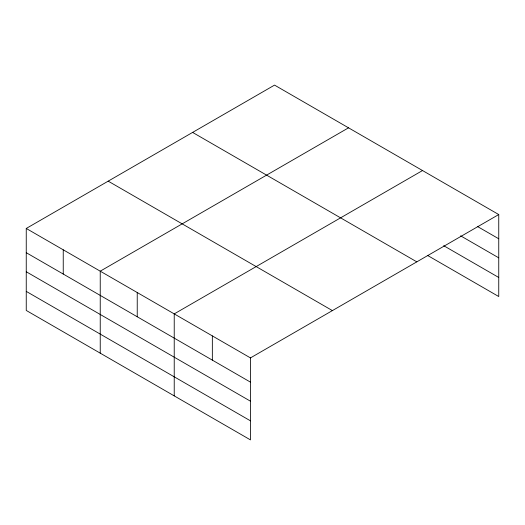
<?xml version="1.0" encoding="UTF-8"?>
<svg xmlns="http://www.w3.org/2000/svg" width="525" height="525" viewBox="0 0 525 525"><rect width="100%" height="100%" fill="white"/><g stroke="black" fill="none" stroke-linecap="round" stroke-linejoin="round"><path stroke-width="0.79" d="M498.75 214.554L274.542 85.109L26.25 228.46L26.25 310.446L250.458 439.891L250.458 357.906L498.75 214.554L498.75 296.54L427.462 255.38M348.534 127.824L100.236 271.176L100.236 353.167M422.52 170.54L174.228 313.891L174.228 395.883M477.573 226.557L498.75 238.783M460.635 235.837L498.75 257.841M443.697 245.693L498.75 277.482M192.609 132.412L416.811 261.857M108.189 181.151L332.391 310.597M26.25 228.46L250.458 357.906M26.25 252.689L250.458 382.134M26.25 271.747L250.458 401.192M26.25 291.388L250.458 420.833M212.343 335.895L212.343 360.13M137.235 292.537L137.235 316.765M63.243 249.815L63.243 274.05"/></g></svg>
